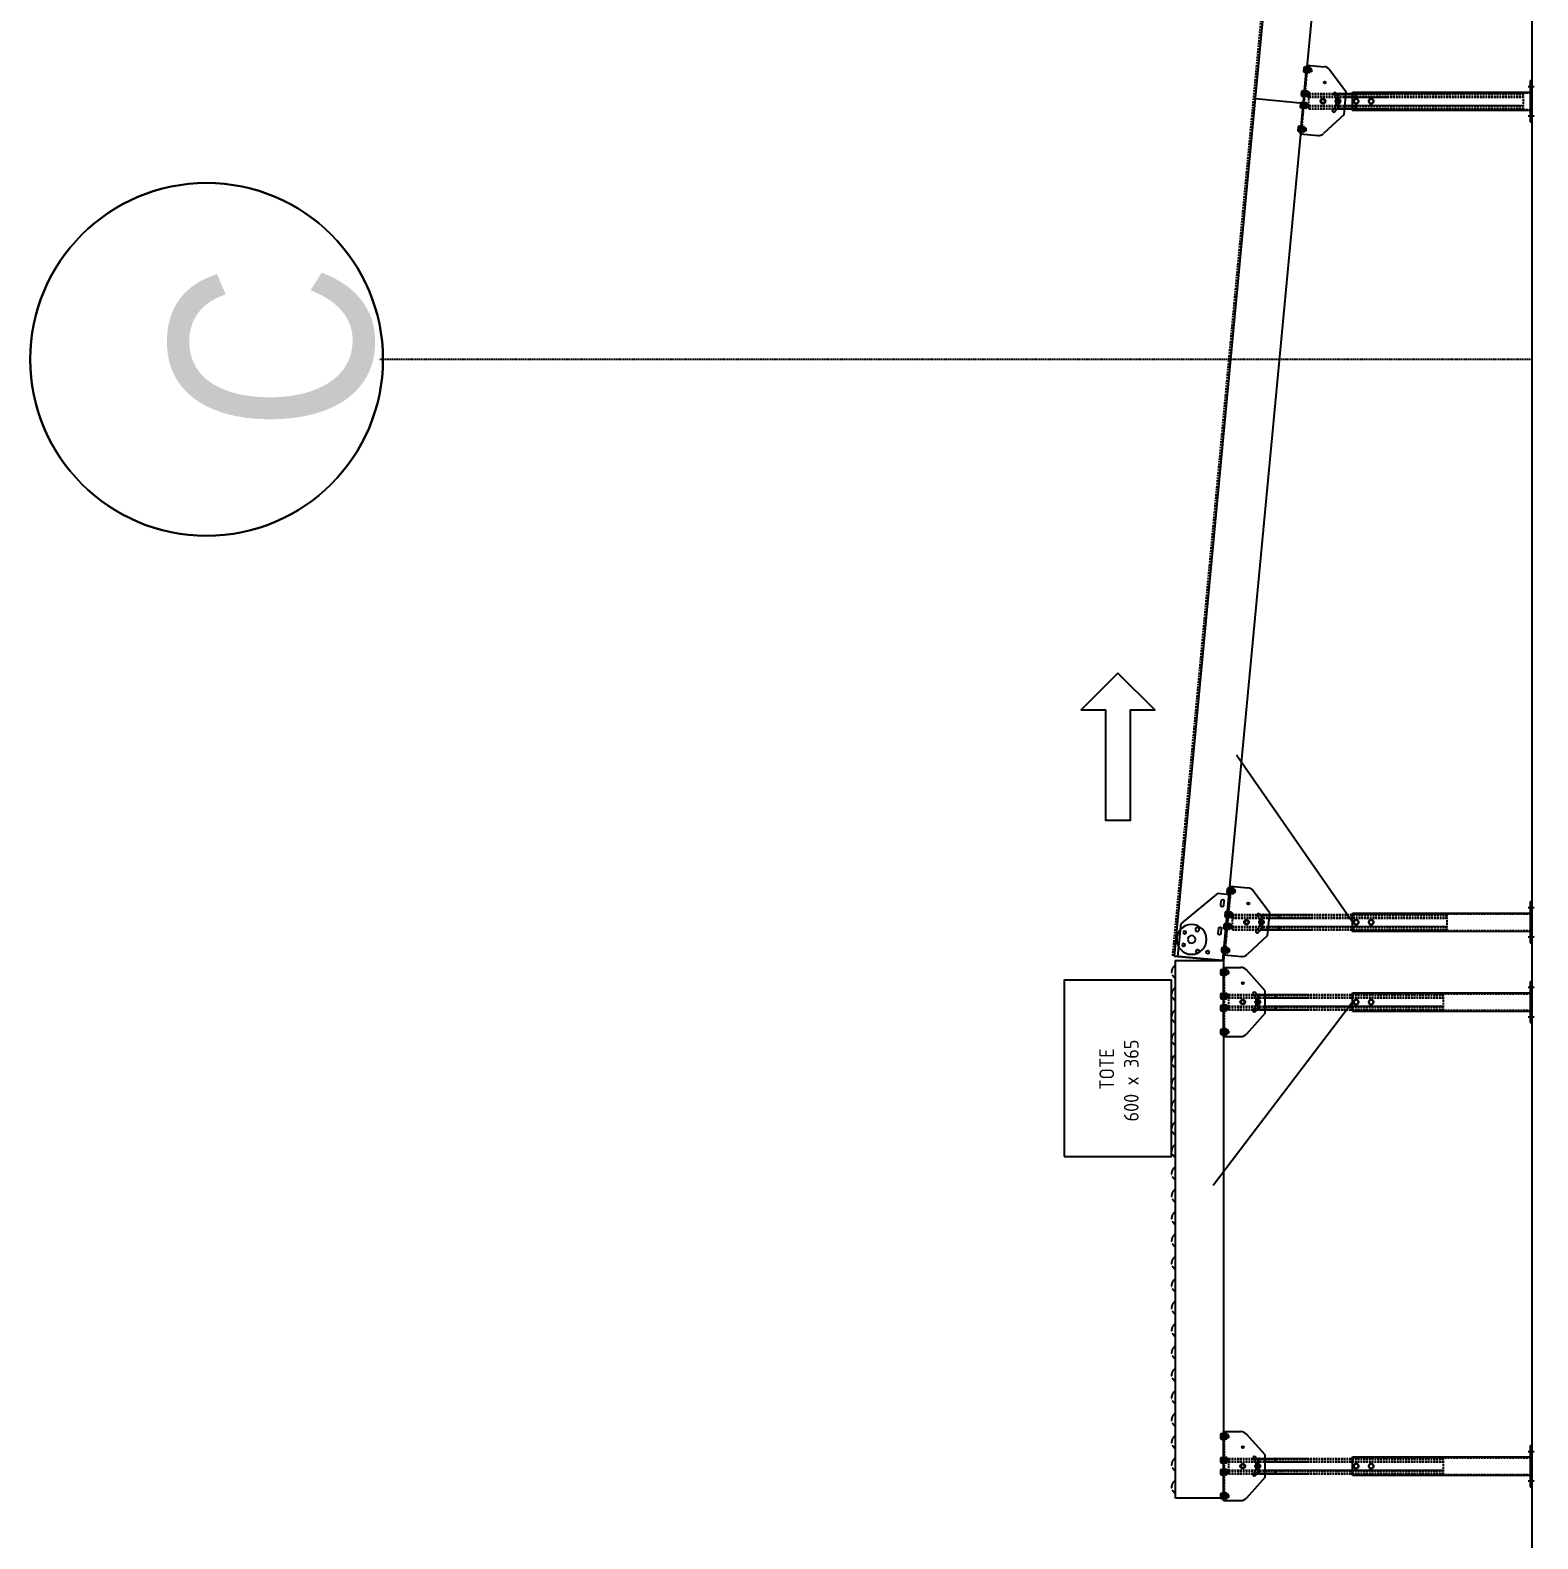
# Model space of a CAD drawing. Header units: millimetres. Extents: x 0 to 461941, y -159644 to 4828.
# Drawn here: x 436823 to 441952, y -52013 to -46880 of the extents above; entities that cross this region are included whole.
import ezdxf

# ---------------------------------------------------------------- set-up
doc = ezdxf.new("R2010")
doc.units = ezdxf.units.MM
for name, pattern in [('Xref Conv Decant Empty Tote$0$_SBA Dash Dot - Loose', [6, 4, -1, 0, -1]), ('Xref Conv Decant Empty Tote$0$AM_ISO02W050', [7.5, 6, -1.5]), ('Xref Conv Decant Empty Tote$0$CENTER', [7, 4, -1, 1, -1]), ('Xref Conv Decant Empty Tote$0$HIDDEN', [9.525, 6.35, -3.175]), ('Xref Conv Decant Empty Tote$0$P02582 Conveyor Elevations$0$HIDDEN', [9.525, 6.35, -3.175])]:
    doc.linetypes.add(name, pattern=pattern)
for name, color, linetype in [('Xref Conv Decant Empty Tote$0$B', 4, 'Continuous'), ('Xref Conv Decant Empty Tote$0$Conv - Empty Tote', 35, 'Continuous'), ('Xref Conv Decant Empty Tote$0$P02582 Conveyor Elevations$0$Conv', 131, 'Continuous'), ('Xref Conv Decant Empty Tote$0$S-GRID', 8, 'Continuous'), ('Xref Conv Decant Empty Tote$0$Tote', 7, 'Continuous')]:
    doc.layers.add(name, color=color, linetype=linetype)
doc.layers.add('Xref Conv Decant Empty Tote$0$Hidden', color=9, linetype='Xref Conv Decant Empty Tote$0$AM_ISO02W050', lineweight=25)
doc.layers.add('Xref Conv Decant Empty Tote$0$S-GRID-IDEN', color=1, linetype='Continuous', lineweight=25)
doc.styles.add('Xref Conv Decant Empty Tote$0$Arial Narrow_1', font='ARIALN.TTF', dxfattribs={"height": 688.297872})
doc.styles.add('Xref Conv Decant Empty Tote$0$STANDARD', font='ISOCP.SHX')

# ---------------------------------------------------------------- blocks, each defined once
blk = doc.blocks.new('*U179')
blk.add_lwpolyline([(0, 0), (1828.8, 0), (1828.8, -163.5), (0, -163.5)], close=True)
at = {"layer": 'Xref Conv Decant Empty Tote$0$Hidden', "ltscale": 5}
for centre in [(38.1, -12), (114.3, -12), (190.5, -12), (266.7, -12), (342.9, -12), (419.1, -12), (495.3, -12), (571.5, -12), (647.7, -12), (723.9, -12), (800.1, -12), (876.3, -12), (952.5, -12), (1028.7, -12), (1104.9, -12), (1181.1, -12), (1257.3, -12), (1333.5, -12), (1409.7, -12), (1485.9, -12), (1562.1, -12), (1638.3, -12), (1714.5, -12), (1790.7, -12)]:
    blk.add_arc(centre, 25, 28.6854, 151.3146, dxfattribs=at)
blk = doc.blocks.new('Xref Conv Decant Empty Tote$0$Grid - Grid Head-235101-SECTION WAREHOUSE B')
at = {"layer": 'Xref Conv Decant Empty Tote$0$S-GRID-IDEN'}
blk.add_circle((-140012.5, 62122.7), 600, dxfattribs=at)
for start, end in [(0, 180), (180, 0)]:
    blk.add_arc((-140012.5, 62122.7), 600, start, end, dxfattribs=at)
blk = doc.blocks.new('*U188')
at = {"linetype": 'Continuous'}
for p, q in [((0, 0), (0, -59.2)), ((0, 0), (235, 0)), ((235, 0), (235, -59.2)), ((79.4, -141.4), (8.5, -78.2)), ((155.6, -141.4), (226.5, -78.2)), ((79.4, -141.4), (155.6, -141.4)), ((91.5, -136.4), (91.5, -287)), ((103.5, -136.4), (103.5, -747)), ((131.5, -136.4), (131.5, -287)), ((143.5, -136.4), (143.5, -287)), ((86.5, -438.5), (148.5, -438.5)), ((86.5, -438.5), (86.5, -1043.5)), ((148.5, -438.5), (148.5, -1043.5)), ((187.5, -1043.5), (47.5, -1043.5)), ((47.5, -1043.5), (47.5, -1048.5)), ((187.5, -1048.5), (47.5, -1048.5)), ((187.5, -1043.5), (187.5, -1048.5))]:
    blk.add_line(p, q, dxfattribs=at)
for p, q in [((6.9, 7.5), (6.9, 2)), ((6.9, 2), (25.4, 2)), ((9.2, 9), (11.5, 9)), ((11.5, 9), (11.5, 2)), ((11.5, 9), (20.8, 9)), ((20.8, 9), (20.8, 2)), ((20.8, 9), (23.1, 9)), ((25.4, 7.5), (25.4, 2)), ((88, 7.5), (88, 2)), ((88, 2), (106.5, 2)), ((90.3, 9), (92.6, 9)), ((92.6, 9), (92.6, 2)), ((92.6, 9), (101.8, 9)), ((101.8, 9), (101.8, 2)), ((101.8, 9), (104.2, 9)), ((106.5, 7.5), (106.5, 2)), ((128.5, 7.5), (128.5, 2)), ((128.5, 2), (147, 2)), ((130.8, 9), (133.2, 9)), ((133.2, 9), (133.2, 2)), ((133.2, 9), (142.4, 9)), ((142.4, 9), (142.4, 2)), ((142.4, 9), (144.7, 9)), ((147, 7.5), (147, 2)), ((209.6, 7.5), (209.6, 2)), ((209.6, 2), (228.1, 2)), ((211.9, 9), (214.2, 9)), ((214.2, 9), (214.2, 2)), ((214.2, 9), (223.5, 9)), ((223.5, 9), (223.5, 2)), ((223.5, 9), (225.8, 9)), ((228.1, 7.5), (228.1, 2)), ((117.5, -109.3), (111.1, -113)), ((111.1, -113), (111.1, -120.4)), ((111.1, -120.4), (117.5, -124.1)), ((123.9, -113), (117.5, -109.3)), ((117.5, -124.1), (123.9, -120.4)), ((123.9, -120.4), (123.9, -113))]:
    blk.add_line(p, q)
at = {"linetype": 'Xref Conv Decant Empty Tote$0$CENTER'}
for p, q in [((67.5, -1036.7), (67.5, -1058.3)), ((167.5, -1036.7), (167.5, -1058.3))]:
    blk.add_line(p, q, dxfattribs=at)
for points in [[(111.1, -69.4), (117.5, -73.1), (123.9, -69.4), (123.9, -62), (117.5, -58.3), (111.1, -62)], [(109.5, -456.1), (117.5, -460.7), (125.5, -456.1), (125.5, -446.9), (117.5, -442.3), (109.5, -446.9)], [(109.5, -507.1), (117.5, -511.7), (125.5, -507.1), (125.5, -497.9), (117.5, -493.3), (109.5, -497.9)]]:
    blk.add_lwpolyline(points, close=True)
for centre, radius in [((117.5, -65.7), 8.4), ((117.5, -65.7), 6.4), ((117.5, -116.7), 8.4), ((117.5, -116.7), 6.4), ((117.5, -451.5), 8), ((117.5, -502.5), 8)]:
    blk.add_circle(centre, radius)
at = {"linetype": 'Continuous'}
blk.add_circle((181.8, -65.7), 3.6, dxfattribs=at)
for centre, radius, start, end in [((9.2, 6.5), 2.53, 23.991, 156.009), ((16.1, 1.1), 7.86, 54.0166, 125.9834), ((23.1, 6.5), 2.53, 23.991, 156.009), ((90.3, 6.5), 2.53, 23.991, 156.009), ((97.2, 1.1), 7.86, 54.0166, 125.9834), ((104.2, 6.5), 2.53, 23.991, 156.009), ((130.8, 6.5), 2.53, 23.991, 156.009), ((137.8, 1.1), 7.86, 54.0166, 125.9834), ((144.7, 6.5), 2.53, 23.991, 156.009), ((211.9, 6.5), 2.53, 23.991, 156.009), ((218.8, 1.1), 7.86, 54.0166, 125.9834), ((225.8, 6.5), 2.53, 23.991, 156.009)]:
    blk.add_arc(centre, radius, start, end)
for centre, radius, start, end in [((25.4, -59.2), 25.4, 180, 228.2691), ((88.7, -104.7), 4.4, 45, 225), ((117.5, -75.9), 36.4, 225, 270), ((117.5, -75.9), 36.4, 270, 315), ((146.3, -104.7), 4.4, 315, 135), ((209.6, -59.2), 25.4, 311.7309, 0), ((116.3, -77.6), 43.1, 224.5473, 271.6144), ((118.7, -77.6), 43.1, 268.3856, 315.4527)]:
    blk.add_arc(centre, radius, start, end, dxfattribs=at)
at = {"layer": 'Xref Conv Decant Empty Tote$0$Hidden', "linetype": 'Xref Conv Decant Empty Tote$0$HIDDEN'}
for p, q in [((11.1, -17), (11.1, 2)), ((12.1, -18), (12.1, 2)), ((20.1, -18), (20.1, 2)), ((21.1, -17), (21.1, 2)), ((92.2, -17), (92.2, 2)), ((93.2, -18), (93.2, 2)), ((101.2, -18), (101.2, 2)), ((102.2, -17), (102.2, 2)), ((132.8, -17), (132.8, 2)), ((133.8, -18), (133.8, 2)), ((141.8, -18), (141.8, 2)), ((142.8, -17), (142.8, 2)), ((213.8, -17), (213.8, 2)), ((214.8, -18), (214.8, 2)), ((222.8, -18), (222.8, 2)), ((223.8, -17), (223.8, 2)), ((0, -3), (235, -3)), ((12.1, -18), (11.1, -17)), ((11.1, -17), (21.1, -17)), ((12.1, -18), (20.1, -18)), ((20.1, -18), (21.1, -17)), ((91.5, -18), (91.5, -158.8)), ((91.5, -18), (143.5, -18)), ((92.2, -17), (102.2, -17)), ((93.2, -18), (92.2, -17)), ((93.2, -18), (101.2, -18)), ((93.5, -18), (93.5, -747)), ((101.2, -18), (102.2, -17)), ((101.5, -18), (101.5, -747)), ((103.5, -18), (103.5, -158.8)), ((131.5, -18), (131.5, -158.8)), ((132.8, -17), (142.8, -17)), ((133.8, -18), (132.8, -17)), ((133.5, -18), (133.5, -747)), ((133.8, -18), (141.8, -18)), ((141.5, -18), (141.5, -747)), ((141.8, -18), (142.8, -17)), ((143.5, -18), (143.5, -158.8)), ((213.8, -17), (223.8, -17)), ((214.8, -18), (213.8, -17)), ((214.8, -18), (222.8, -18)), ((222.8, -18), (223.8, -17)), ((91.5, -128), (91.5, -173)), ((91.5, -142), (91.5, -747)), ((93.5, -128), (93.5, -173)), ((96.5, -118), (138.5, -118)), ((96.5, -120), (138.5, -120)), ((103.5, -142), (103.5, -287)), ((131.5, -142), (131.5, -747)), ((141.5, -128), (141.5, -173)), ((143.5, -128), (143.5, -173)), ((143.5, -142), (143.5, -747)), ((96.5, -176), (98.5, -176)), ((98.5, -178), (96.5, -178)), ((101.5, -170), (101.5, -173)), ((101.5, -170), (103.5, -170)), ((103.5, -170), (103.5, -173)), ((131.5, -170), (131.5, -173)), ((131.5, -170), (133.5, -170)), ((133.5, -170), (131.5, -170)), ((133.5, -170), (133.5, -173)), ((133.5, -170), (133.5, -173)), ((138.5, -176), (136.5, -176)), ((136.5, -178), (138.5, -178)), ((89.5, -438.5), (89.5, -1043.5)), ((145.5, -438.5), (145.5, -1043.5)), ((143.5, -747), (91.5, -747))]:
    blk.add_line(p, q, dxfattribs=at)
at = {"layer": 'Xref Conv Decant Empty Tote$0$Hidden', "linetype": 'Xref Conv Decant Empty Tote$0$CENTER'}
for p, q in [((16.1, 10.6), (16.1, -9.3)), ((97.2, -8.6), (97.2, 11.3)), ((97.2, 10.6), (97.2, -9.3)), ((137.8, -8.6), (137.8, 11.3)), ((218.8, -8.6), (218.8, 11.3))]:
    blk.add_line(p, q, dxfattribs=at)
at = {"layer": 'Xref Conv Decant Empty Tote$0$Hidden'}
for p, q in [((16.1, 8.6), (16.1, -11.3)), ((97.2, 8.6), (97.2, -11.3)), ((137.8, 8.6), (137.8, -11.3)), ((218.8, 8.6), (218.8, -11.3))]:
    blk.add_line(p, q, dxfattribs=at)
for points in [[(6.9, -5), (4.9, -3)], [(27.4, -3), (4.9, -3)], [(25.4, -5), (6.9, -5)], [(6.9, -10.5), (6.9, -5)], [(23.1, -12), (20.8, -12), (11.5, -12), (9.2, -12)], [(11.5, -12), (11.5, -5)], [(20.8, -12), (20.8, -5)], [(27.4, -3), (25.4, -5)], [(25.4, -10.5), (25.4, -5)], [(88, -5), (86, -3)], [(108.5, -3), (86, -3)], [(106.5, -5), (88, -5)], [(88, -10.5), (88, -5)], [(104.2, -12), (101.8, -12), (92.6, -12), (90.3, -12)], [(92.6, -12), (92.6, -5)], [(101.8, -12), (101.8, -5)], [(108.5, -3), (106.5, -5)], [(106.5, -10.5), (106.5, -5)], [(128.5, -5), (126.5, -3)], [(149, -3), (126.5, -3)], [(147, -5), (128.5, -5)], [(128.5, -10.5), (128.5, -5)], [(144.7, -12), (142.4, -12), (133.2, -12), (130.8, -12)], [(133.2, -12), (133.2, -5)], [(142.4, -12), (142.4, -5)], [(149, -3), (147, -5)], [(147, -10.5), (147, -5)], [(209.6, -5), (207.6, -3)], [(230.1, -3), (207.6, -3)], [(228.1, -5), (209.6, -5)], [(209.6, -10.5), (209.6, -5)], [(225.8, -12), (223.5, -12), (214.2, -12), (211.9, -12)], [(214.2, -12), (214.2, -5)], [(223.5, -12), (223.5, -5)], [(230.1, -3), (228.1, -5)], [(228.1, -10.5), (228.1, -5)]]:
    blk.add_lwpolyline(points, dxfattribs=at)
for centre, radius, start, end in [((9.2, -9.5), 2.53, 203.991, 336.009), ((16.1, -4.1), 7.86, 234.0166, 305.9834), ((23.1, -9.5), 2.53, 203.991, 336.009), ((90.3, -9.5), 2.53, 203.991, 336.009), ((97.2, -4.1), 7.86, 234.0166, 305.9834), ((104.2, -9.5), 2.53, 203.991, 336.009), ((130.8, -9.5), 2.53, 203.991, 336.009), ((137.8, -4.1), 7.86, 234.0166, 305.9834), ((144.7, -9.5), 2.53, 203.991, 336.009), ((211.9, -9.5), 2.53, 203.991, 336.009), ((218.8, -4.1), 7.86, 234.0166, 305.9834), ((225.8, -9.5), 2.53, 203.991, 336.009)]:
    blk.add_arc(centre, radius, start, end, dxfattribs=at)
at = {"layer": 'Xref Conv Decant Empty Tote$0$Hidden', "linetype": 'Xref Conv Decant Empty Tote$0$HIDDEN'}
for centre, radius, start, end in [((96.5, -123), 5, 90, 180), ((96.5, -123), 3, 90, 180), ((138.5, -123), 5, 0, 90), ((138.5, -123), 3, 0, 90), ((96.5, -173), 5, 180, 270), ((96.5, -173), 5, 180, 270), ((96.5, -173), 3, 180, 270), ((98.5, -173), 3, 270, 0), ((98.5, -173), 5, 270, 0), ((136.5, -173), 5, 180, 270), ((136.5, -173), 3, 180, 270), ((138.5, -173), 5, 270, 0), ((138.5, -173), 3, 270, 0)]:
    blk.add_arc(centre, radius, start, end, dxfattribs=at)
blk = doc.blocks.new('*U145')
at = {"color": 0, "linetype": 'Continuous'}
blk.add_lwpolyline([(0, 0), (125, 125), (125, 42.5), (500, 42.5), (500, -42.5), (125, -42.5), (125, -125)], close=True, dxfattribs=at)
blk = doc.blocks.new('*U208')
at = {"linetype": 'Continuous'}
for p, q in [((0, 0), (0, -59.2)), ((0, 0), (235, 0)), ((235, 0), (235, -59.2)), ((79.4, -141.4), (8.5, -78.2)), ((155.6, -141.4), (226.5, -78.2)), ((79.4, -141.4), (155.6, -141.4)), ((98.3, -138.5), (112.4, -288.5)), ((110.2, -137.4), (167.7, -745.3)), ((138.1, -134.8), (152.3, -284.7)), ((150, -133.6), (164.2, -283.6)), ((96.1, -168.2), (157.8, -162.4)), ((96.1, -168.2), (153, -770.5)), ((157.8, -162.4), (214.7, -764.7)), ((253.5, -761), (114.2, -774.2)), ((254, -766), (114.6, -779.2)), ((253.5, -761), (254, -766)), ((114.2, -774.2), (114.6, -779.2))]:
    blk.add_line(p, q, dxfattribs=at)
for p, q in [((6.9, 7.5), (6.9, 2)), ((6.9, 2), (25.4, 2)), ((9.2, 9), (11.5, 9)), ((11.5, 9), (11.5, 2)), ((11.5, 9), (20.8, 9)), ((20.8, 9), (20.8, 2)), ((20.8, 9), (23.1, 9)), ((25.4, 7.5), (25.4, 2)), ((88, 7.5), (88, 2)), ((88, 2), (106.5, 2)), ((90.3, 9), (92.6, 9)), ((92.6, 9), (92.6, 2)), ((92.6, 9), (101.8, 9)), ((101.8, 9), (101.8, 2)), ((101.8, 9), (104.2, 9)), ((106.5, 7.5), (106.5, 2)), ((128.5, 7.5), (128.5, 2)), ((128.5, 2), (147, 2)), ((130.8, 9), (133.2, 9)), ((133.2, 9), (133.2, 2)), ((133.2, 9), (142.4, 9)), ((142.4, 9), (142.4, 2)), ((142.4, 9), (144.7, 9)), ((147, 7.5), (147, 2)), ((209.6, 7.5), (209.6, 2)), ((209.6, 2), (228.1, 2)), ((211.9, 9), (214.2, 9)), ((214.2, 9), (214.2, 2)), ((214.2, 9), (223.5, 9)), ((223.5, 9), (223.5, 2)), ((223.5, 9), (225.8, 9)), ((228.1, 7.5), (228.1, 2)), ((121.6, -109.1), (115.6, -113.4)), ((115.6, -113.4), (116.3, -120.8)), ((116.3, -120.8), (123, -123.8)), ((128.3, -112.2), (121.6, -109.1)), ((123, -123.8), (129, -119.6)), ((129, -119.6), (128.3, -112.2))]:
    blk.add_line(p, q)
at = {"linetype": 'Xref Conv Decant Empty Tote$0$CENTER'}
for p, q in [((133.4, -765.5), (135.5, -787)), ((233, -756.1), (235, -777.6))]:
    blk.add_line(p, q, dxfattribs=at)
for points in [[(111.1, -69.4), (117.5, -73.1), (123.9, -69.4), (123.9, -62), (117.5, -58.3), (111.1, -62)], [(120.6, -183.6), (129, -187.4), (136.5, -182.1), (135.7, -172.9), (127.3, -169), (119.7, -174.4)], [(125.4, -234.4), (133.8, -238.2), (141.3, -232.9), (140.5, -223.7), (132.1, -219.8), (124.5, -225.2)]]:
    blk.add_lwpolyline(points, close=True)
for centre, radius in [((117.5, -65.7), 8.4), ((117.5, -65.7), 6.4), ((122.3, -116.5), 8.4), ((122.3, -116.5), 6.4), ((128.1, -178.2), 8), ((132.9, -229), 8)]:
    blk.add_circle(centre, radius)
at = {"linetype": 'Continuous'}
blk.add_circle((181.8, -65.7), 3.6, dxfattribs=at)
for centre, radius, start, end in [((9.2, 6.5), 2.53, 23.991, 156.009), ((16.1, 1.1), 7.86, 54.0166, 125.9834), ((23.1, 6.5), 2.53, 23.991, 156.009), ((90.3, 6.5), 2.53, 23.991, 156.009), ((97.2, 1.1), 7.86, 54.0166, 125.9834), ((104.2, 6.5), 2.53, 23.991, 156.009), ((130.8, 6.5), 2.53, 23.991, 156.009), ((137.8, 1.1), 7.86, 54.0166, 125.9834), ((144.7, 6.5), 2.53, 23.991, 156.009), ((211.9, 6.5), 2.53, 23.991, 156.009), ((218.8, 1.1), 7.86, 54.0166, 125.9834), ((225.8, 6.5), 2.53, 23.991, 156.009)]:
    blk.add_arc(centre, radius, start, end)
for centre, radius, start, end in [((25.4, -59.2), 25.4, 180, 228.2691), ((88.7, -104.7), 4.4, 45, 225), ((117.5, -75.9), 36.4, 225, 270), ((117.5, -75.9), 36.4, 270, 315), ((146.3, -104.7), 4.4, 315, 135), ((209.6, -59.2), 25.4, 311.7309, 0), ((116.3, -77.6), 43.1, 224.5473, 271.6144), ((118.7, -77.6), 43.1, 268.3856, 315.4527)]:
    blk.add_arc(centre, radius, start, end, dxfattribs=at)
at = {"layer": 'Xref Conv Decant Empty Tote$0$Hidden', "linetype": 'Xref Conv Decant Empty Tote$0$HIDDEN'}
for p, q in [((11.1, -17), (11.1, 2)), ((12.1, -18), (12.1, 2)), ((20.1, -18), (20.1, 2)), ((21.1, -17), (21.1, 2)), ((92.2, -17), (92.2, 2)), ((93.2, -18), (93.2, 2)), ((101.2, -18), (101.2, 2)), ((102.2, -17), (102.2, 2)), ((132.8, -17), (132.8, 2)), ((133.8, -18), (133.8, 2)), ((141.8, -18), (141.8, 2)), ((142.8, -17), (142.8, 2)), ((213.8, -17), (213.8, 2)), ((214.8, -18), (214.8, 2)), ((222.8, -18), (222.8, 2)), ((223.8, -17), (223.8, 2)), ((0, -3), (235, -3)), ((12.1, -18), (11.1, -17)), ((11.1, -17), (21.1, -17)), ((12.1, -18), (20.1, -18)), ((20.1, -18), (21.1, -17)), ((87.1, -20.7), (138.9, -15.8)), ((87.1, -20.7), (100.4, -160.8)), ((89.1, -20.5), (157.7, -746.2)), ((92.2, -17), (102.2, -17)), ((93.2, -18), (92.2, -17)), ((93.2, -18), (101.2, -18)), ((97.1, -19.7), (165.7, -745.5)), ((99.1, -19.5), (112.3, -159.7)), ((101.2, -18), (102.2, -17)), ((126.9, -16.9), (140.2, -157)), ((128.9, -16.7), (197.5, -742.5)), ((132.8, -17), (142.8, -17)), ((133.8, -18), (132.8, -17)), ((133.8, -18), (141.8, -18)), ((136.9, -16), (205.5, -741.7)), ((138.9, -15.8), (152.1, -155.9)), ((141.8, -18), (142.8, -17)), ((213.8, -17), (223.8, -17)), ((214.8, -18), (213.8, -17)), ((214.8, -18), (222.8, -18)), ((222.8, -18), (223.8, -17)), ((97.5, -130.2), (101.7, -175)), ((98.8, -144.1), (155.7, -746.4)), ((99.5, -130), (103.7, -174.8)), ((101.5, -119.7), (143.3, -115.8)), ((101.7, -121.7), (143.5, -117.8)), ((110.7, -143), (124.4, -287.3)), ((138.6, -140.4), (195.6, -742.7)), ((147.3, -125.5), (151.5, -170.3)), ((149.2, -125.3), (153.5, -170.1)), ((150.6, -139.2), (207.5, -741.5)), ((99, -167.9), (156, -770.3)), ((107, -177.5), (109, -177.3)), ((109.2, -179.3), (107.2, -179.5)), ((111.4, -171), (113.4, -170.9)), ((111.4, -171), (111.7, -174)), ((113.4, -170.9), (113.7, -173.8)), ((141.3, -168.2), (143.2, -168)), ((143.2, -168), (141.3, -168.2)), ((141.3, -168.2), (141.5, -171.2)), ((143.2, -168), (143.5, -171)), ((143.2, -168), (143.5, -171)), ((148.8, -173.5), (146.8, -173.7)), ((147, -175.7), (149, -175.5)), ((154.8, -162.7), (211.7, -765)), ((207.5, -741.5), (155.7, -746.4))]:
    blk.add_line(p, q, dxfattribs=at)
at = {"layer": 'Xref Conv Decant Empty Tote$0$Hidden', "linetype": 'Xref Conv Decant Empty Tote$0$CENTER'}
for p, q in [((16.1, 10.6), (16.1, -9.3)), ((97.2, -8.6), (97.2, 11.3)), ((97.2, 10.6), (97.2, -9.3)), ((137.8, -8.6), (137.8, 11.3)), ((218.8, -8.6), (218.8, 11.3))]:
    blk.add_line(p, q, dxfattribs=at)
at = {"layer": 'Xref Conv Decant Empty Tote$0$Hidden'}
for p, q in [((16.1, 8.6), (16.1, -11.3)), ((97.2, 8.6), (97.2, -11.3)), ((137.8, 8.6), (137.8, -11.3)), ((218.8, 8.6), (218.8, -11.3))]:
    blk.add_line(p, q, dxfattribs=at)
for points in [[(6.9, -5), (4.9, -3)], [(27.4, -3), (4.9, -3)], [(25.4, -5), (6.9, -5)], [(6.9, -10.5), (6.9, -5)], [(23.1, -12), (20.8, -12), (11.5, -12), (9.2, -12)], [(11.5, -12), (11.5, -5)], [(20.8, -12), (20.8, -5)], [(27.4, -3), (25.4, -5)], [(25.4, -10.5), (25.4, -5)], [(88, -5), (86, -3)], [(108.5, -3), (86, -3)], [(106.5, -5), (88, -5)], [(88, -10.5), (88, -5)], [(104.2, -12), (101.8, -12), (92.6, -12), (90.3, -12)], [(92.6, -12), (92.6, -5)], [(101.8, -12), (101.8, -5)], [(108.5, -3), (106.5, -5)], [(106.5, -10.5), (106.5, -5)], [(128.5, -5), (126.5, -3)], [(149, -3), (126.5, -3)], [(147, -5), (128.5, -5)], [(128.5, -10.5), (128.5, -5)], [(144.7, -12), (142.4, -12), (133.2, -12), (130.8, -12)], [(133.2, -12), (133.2, -5)], [(142.4, -12), (142.4, -5)], [(149, -3), (147, -5)], [(147, -10.5), (147, -5)], [(209.6, -5), (207.6, -3)], [(230.1, -3), (207.6, -3)], [(228.1, -5), (209.6, -5)], [(209.6, -10.5), (209.6, -5)], [(225.8, -12), (223.5, -12), (214.2, -12), (211.9, -12)], [(214.2, -12), (214.2, -5)], [(223.5, -12), (223.5, -5)], [(230.1, -3), (228.1, -5)], [(228.1, -10.5), (228.1, -5)]]:
    blk.add_lwpolyline(points, dxfattribs=at)
for centre, radius, start, end in [((9.2, -9.5), 2.53, 203.991, 336.009), ((16.1, -4.1), 7.86, 234.0166, 305.9834), ((23.1, -9.5), 2.53, 203.991, 336.009), ((90.3, -9.5), 2.53, 203.991, 336.009), ((97.2, -4.1), 7.86, 234.0166, 305.9834), ((104.2, -9.5), 2.53, 203.991, 336.009), ((130.8, -9.5), 2.53, 203.991, 336.009), ((137.8, -4.1), 7.86, 234.0166, 305.9834), ((144.7, -9.5), 2.53, 203.991, 336.009), ((211.9, -9.5), 2.53, 203.991, 336.009), ((218.8, -4.1), 7.86, 234.0166, 305.9834), ((225.8, -9.5), 2.53, 203.991, 336.009)]:
    blk.add_arc(centre, radius, start, end, dxfattribs=at)
at = {"layer": 'Xref Conv Decant Empty Tote$0$Hidden', "linetype": 'Xref Conv Decant Empty Tote$0$HIDDEN'}
for centre, radius, start, end in [((102, -124.7), 5, 95.4, 185.4), ((102, -124.7), 3, 95.4, 185.4), ((143.8, -120.8), 5, 5.4, 95.4), ((143.8, -120.8), 3, 5.4, 95.4), ((106.7, -174.5), 5, 185.4, 275.4), ((106.7, -174.5), 5, 185.4, 275.4), ((106.7, -174.5), 3, 185.4, 275.4), ((108.7, -174.3), 3, 275.4, 5.4), ((108.7, -174.3), 5, 275.4, 5.4), ((146.5, -170.7), 5, 185.4, 275.4), ((146.5, -170.7), 3, 185.4, 275.4), ((148.5, -170.6), 3, 275.4, 5.4), ((148.5, -170.6), 5, 275.4, 5.4)]:
    blk.add_arc(centre, radius, start, end, dxfattribs=at)
blk = doc.blocks.new('Xref Conv Decant Empty Tote$0$9405 End Pulley')
blk.add_circle((-62, -52.3), 50.8)
at = {"layer": 'Xref Conv Decant Empty Tote$0$P02582 Conveyor Elevations$0$Conv', "color": 0}
for p, q in [((-225.4, -125.8), (-112.4, -11.5)), ((0, -11.5), (-112.4, -11.5)), ((0, -167.1), (0, -11.5)), ((-225.4, -167.1), (-225.4, -125.8)), ((-187, -140.5), (-202.4, -140.5)), ((-187, -150.5), (-202.4, -150.5)), ((-91.7, -140.5), (-107.1, -140.5)), ((-91.7, -150.5), (-107.1, -150.5)), ((-225.4, -167.1), (0, -167.1))]:
    blk.add_line(p, q, dxfattribs=at)
for centre, radius in [((-82.9, -26.9), 5), ((-62, -52.3), 12.7), ((-41.2, -26.9), 5), ((-97.5, -68.3), 6.5)]:
    blk.add_circle(centre, radius, dxfattribs=at)
for centre, start, end in [((-202.4, -145.5), 90, 270), ((-187, -145.5), 270, 90), ((-107.1, -145.5), 90, 270), ((-91.7, -145.5), 270, 90)]:
    blk.add_arc(centre, 5, start, end, dxfattribs=at)
blk = doc.blocks.new('*U210')
at = {"layer": 'Xref Conv Decant Empty Tote$0$Hidden', "linetype": 'Xref Conv Decant Empty Tote$0$P02582 Conveyor Elevations$0$HIDDEN'}
blk.add_line((6559.4, -611.6), (0.7, 7.5), dxfattribs=at)
at = {"layer": 'Xref Conv Decant Empty Tote$0$P02582 Conveyor Elevations$0$Conv', "color": 0}
blk.add_lwpolyline([(6543.3, -781.8), (-15.4, -162.8), (0, 0), (6558.7, -619)], close=True, dxfattribs=at)
for centre in [(16.5, -78.1), (13.3, -112.8), (6527.8, -692.7), (6524.5, -727.4)]:
    blk.add_circle(centre, 5.5, dxfattribs=at)
at = {"xscale": -1, "rotation": 354.6081414122373}
blk.add_blockref('Xref Conv Decant Empty Tote$0$9405 End Pulley', (0, 0), dxfattribs=at)
at = {"rotation": 354.6081414122373}
blk.add_blockref('Xref Conv Decant Empty Tote$0$9405 End Pulley', (6558.7, -619), dxfattribs=at)
blk = doc.blocks.new('*U211')
at = {"linetype": 'Continuous'}
for p, q in [((0, 0), (0, -59.2)), ((0, 0), (235, 0)), ((235, 0), (235, -59.2)), ((79.4, -141.4), (8.5, -78.2)), ((155.6, -141.4), (226.5, -78.2)), ((79.4, -141.4), (155.6, -141.4)), ((98.3, -138.5), (112.4, -288.5)), ((110.2, -137.4), (167.7, -745.3)), ((138.1, -134.8), (152.3, -284.7)), ((150, -133.6), (164.2, -283.6)), ((120.5, -427.1), (182.3, -421.3)), ((120.5, -427.1), (177.5, -1029.4)), ((182.3, -421.3), (239.2, -1023.6)), ((278, -1019.9), (138.6, -1033.1)), ((278.5, -1024.9), (139.1, -1038.1)), ((278, -1019.9), (278.5, -1024.9)), ((138.6, -1033.1), (139.1, -1038.1))]:
    blk.add_line(p, q, dxfattribs=at)
for p, q in [((6.9, 7.5), (6.9, 2)), ((6.9, 2), (25.4, 2)), ((9.2, 9), (11.5, 9)), ((11.5, 9), (11.5, 2)), ((11.5, 9), (20.8, 9)), ((20.8, 9), (20.8, 2)), ((20.8, 9), (23.1, 9)), ((25.4, 7.5), (25.4, 2)), ((88, 7.5), (88, 2)), ((88, 2), (106.5, 2)), ((90.3, 9), (92.6, 9)), ((92.6, 9), (92.6, 2)), ((92.6, 9), (101.8, 9)), ((101.8, 9), (101.8, 2)), ((101.8, 9), (104.2, 9)), ((106.5, 7.5), (106.5, 2)), ((128.5, 7.5), (128.5, 2)), ((128.5, 2), (147, 2)), ((130.8, 9), (133.2, 9)), ((133.2, 9), (133.2, 2)), ((133.2, 9), (142.4, 9)), ((142.4, 9), (142.4, 2)), ((142.4, 9), (144.7, 9)), ((147, 7.5), (147, 2)), ((209.6, 7.5), (209.6, 2)), ((209.6, 2), (228.1, 2)), ((211.9, 9), (214.2, 9)), ((214.2, 9), (214.2, 2)), ((214.2, 9), (223.5, 9)), ((223.5, 9), (223.5, 2)), ((223.5, 9), (225.8, 9)), ((228.1, 7.5), (228.1, 2)), ((121.6, -109.1), (115.6, -113.4)), ((115.6, -113.4), (116.3, -120.8)), ((116.3, -120.8), (123, -123.8)), ((128.3, -112.2), (121.6, -109.1)), ((123, -123.8), (129, -119.6)), ((129, -119.6), (128.3, -112.2))]:
    blk.add_line(p, q)
at = {"linetype": 'Xref Conv Decant Empty Tote$0$CENTER'}
for p, q in [((157.9, -1024.4), (159.9, -1045.9)), ((257.5, -1015), (259.5, -1036.5))]:
    blk.add_line(p, q, dxfattribs=at)
for points in [[(111.1, -69.4), (117.5, -73.1), (123.9, -69.4), (123.9, -62), (117.5, -58.3), (111.1, -62)], [(145.1, -442.5), (153.5, -446.3), (161, -441), (160.1, -431.8), (151.7, -427.9), (144.2, -433.3)], [(149.9, -493.3), (158.3, -497.1), (165.8, -491.8), (164.9, -482.6), (156.5, -478.7), (149, -484.1)]]:
    blk.add_lwpolyline(points, close=True)
for centre, radius in [((117.5, -65.7), 8.4), ((117.5, -65.7), 6.4), ((122.3, -116.5), 8.4), ((122.3, -116.5), 6.4), ((152.6, -437.1), 8), ((157.4, -487.9), 8)]:
    blk.add_circle(centre, radius)
at = {"linetype": 'Continuous'}
blk.add_circle((181.8, -65.7), 3.6, dxfattribs=at)
for centre, radius, start, end in [((9.2, 6.5), 2.53, 23.991, 156.009), ((16.1, 1.1), 7.86, 54.0166, 125.9834), ((23.1, 6.5), 2.53, 23.991, 156.009), ((90.3, 6.5), 2.53, 23.991, 156.009), ((97.2, 1.1), 7.86, 54.0166, 125.9834), ((104.2, 6.5), 2.53, 23.991, 156.009), ((130.8, 6.5), 2.53, 23.991, 156.009), ((137.8, 1.1), 7.86, 54.0166, 125.9834), ((144.7, 6.5), 2.53, 23.991, 156.009), ((211.9, 6.5), 2.53, 23.991, 156.009), ((218.8, 1.1), 7.86, 54.0166, 125.9834), ((225.8, 6.5), 2.53, 23.991, 156.009)]:
    blk.add_arc(centre, radius, start, end)
for centre, radius, start, end in [((25.4, -59.2), 25.4, 180, 228.2691), ((88.7, -104.7), 4.4, 45, 225), ((117.5, -75.9), 36.4, 225, 270), ((117.5, -75.9), 36.4, 270, 315), ((146.3, -104.7), 4.4, 315, 135), ((209.6, -59.2), 25.4, 311.7309, 0), ((116.3, -77.6), 43.1, 224.5473, 271.6144), ((118.7, -77.6), 43.1, 268.3856, 315.4527)]:
    blk.add_arc(centre, radius, start, end, dxfattribs=at)
at = {"layer": 'Xref Conv Decant Empty Tote$0$Hidden', "linetype": 'Xref Conv Decant Empty Tote$0$HIDDEN'}
for p, q in [((11.1, -17), (11.1, 2)), ((12.1, -18), (12.1, 2)), ((20.1, -18), (20.1, 2)), ((21.1, -17), (21.1, 2)), ((92.2, -17), (92.2, 2)), ((93.2, -18), (93.2, 2)), ((101.2, -18), (101.2, 2)), ((102.2, -17), (102.2, 2)), ((132.8, -17), (132.8, 2)), ((133.8, -18), (133.8, 2)), ((141.8, -18), (141.8, 2)), ((142.8, -17), (142.8, 2)), ((213.8, -17), (213.8, 2)), ((214.8, -18), (214.8, 2)), ((222.8, -18), (222.8, 2)), ((223.8, -17), (223.8, 2)), ((0, -3), (235, -3)), ((12.1, -18), (11.1, -17)), ((11.1, -17), (21.1, -17)), ((12.1, -18), (20.1, -18)), ((20.1, -18), (21.1, -17)), ((87.1, -20.7), (138.9, -15.8)), ((87.1, -20.7), (100.4, -160.8)), ((89.1, -20.5), (157.7, -746.2)), ((92.2, -17), (102.2, -17)), ((93.2, -18), (92.2, -17)), ((93.2, -18), (101.2, -18)), ((97.1, -19.7), (165.7, -745.5)), ((99.1, -19.5), (112.3, -159.7)), ((101.2, -18), (102.2, -17)), ((126.9, -16.9), (140.2, -157)), ((128.9, -16.7), (197.5, -742.5)), ((132.8, -17), (142.8, -17)), ((133.8, -18), (132.8, -17)), ((133.8, -18), (141.8, -18)), ((136.9, -16), (205.5, -741.7)), ((138.9, -15.8), (152.1, -155.9)), ((141.8, -18), (142.8, -17)), ((213.8, -17), (223.8, -17)), ((214.8, -18), (213.8, -17)), ((214.8, -18), (222.8, -18)), ((222.8, -18), (223.8, -17)), ((97.5, -130.2), (101.7, -175)), ((98.8, -144.1), (155.7, -746.4)), ((99.5, -130), (103.7, -174.8)), ((101.5, -119.7), (143.3, -115.8)), ((101.7, -121.7), (143.5, -117.8)), ((110.7, -143), (124.4, -287.3)), ((138.6, -140.4), (195.6, -742.7)), ((147.3, -125.5), (151.5, -170.3)), ((149.2, -125.3), (153.5, -170.1)), ((150.6, -139.2), (207.5, -741.5)), ((107, -177.5), (109, -177.3)), ((109.2, -179.3), (107.2, -179.5)), ((111.4, -171), (113.4, -170.9)), ((111.4, -171), (111.7, -174)), ((113.4, -170.9), (113.7, -173.8)), ((141.3, -168.2), (143.2, -168)), ((143.2, -168), (141.3, -168.2)), ((141.3, -168.2), (141.5, -171.2)), ((143.2, -168), (143.5, -171)), ((143.2, -168), (143.5, -171)), ((148.8, -173.5), (146.8, -173.7)), ((147, -175.7), (149, -175.5)), ((123.5, -426.8), (180.4, -1029.2)), ((179.3, -421.6), (236.2, -1023.9)), ((207.5, -741.5), (155.7, -746.4))]:
    blk.add_line(p, q, dxfattribs=at)
at = {"layer": 'Xref Conv Decant Empty Tote$0$Hidden', "linetype": 'Xref Conv Decant Empty Tote$0$CENTER'}
for p, q in [((16.1, 10.6), (16.1, -9.3)), ((97.2, -8.6), (97.2, 11.3)), ((97.2, 10.6), (97.2, -9.3)), ((137.8, -8.6), (137.8, 11.3)), ((218.8, -8.6), (218.8, 11.3))]:
    blk.add_line(p, q, dxfattribs=at)
at = {"layer": 'Xref Conv Decant Empty Tote$0$Hidden'}
for p, q in [((16.1, 8.6), (16.1, -11.3)), ((97.2, 8.6), (97.2, -11.3)), ((137.8, 8.6), (137.8, -11.3)), ((218.8, 8.6), (218.8, -11.3))]:
    blk.add_line(p, q, dxfattribs=at)
for points in [[(6.9, -5), (4.9, -3)], [(27.4, -3), (4.9, -3)], [(25.4, -5), (6.9, -5)], [(6.9, -10.5), (6.9, -5)], [(23.1, -12), (20.8, -12), (11.5, -12), (9.2, -12)], [(11.5, -12), (11.5, -5)], [(20.8, -12), (20.8, -5)], [(27.4, -3), (25.4, -5)], [(25.4, -10.5), (25.4, -5)], [(88, -5), (86, -3)], [(108.5, -3), (86, -3)], [(106.5, -5), (88, -5)], [(88, -10.5), (88, -5)], [(104.2, -12), (101.8, -12), (92.6, -12), (90.3, -12)], [(92.6, -12), (92.6, -5)], [(101.8, -12), (101.8, -5)], [(108.5, -3), (106.5, -5)], [(106.5, -10.5), (106.5, -5)], [(128.5, -5), (126.5, -3)], [(149, -3), (126.5, -3)], [(147, -5), (128.5, -5)], [(128.5, -10.5), (128.5, -5)], [(144.7, -12), (142.4, -12), (133.2, -12), (130.8, -12)], [(133.2, -12), (133.2, -5)], [(142.4, -12), (142.4, -5)], [(149, -3), (147, -5)], [(147, -10.5), (147, -5)], [(209.6, -5), (207.6, -3)], [(230.1, -3), (207.6, -3)], [(228.1, -5), (209.6, -5)], [(209.6, -10.5), (209.6, -5)], [(225.8, -12), (223.5, -12), (214.2, -12), (211.9, -12)], [(214.2, -12), (214.2, -5)], [(223.5, -12), (223.5, -5)], [(230.1, -3), (228.1, -5)], [(228.1, -10.5), (228.1, -5)]]:
    blk.add_lwpolyline(points, dxfattribs=at)
for centre, radius, start, end in [((9.2, -9.5), 2.53, 203.991, 336.009), ((16.1, -4.1), 7.86, 234.0166, 305.9834), ((23.1, -9.5), 2.53, 203.991, 336.009), ((90.3, -9.5), 2.53, 203.991, 336.009), ((97.2, -4.1), 7.86, 234.0166, 305.9834), ((104.2, -9.5), 2.53, 203.991, 336.009), ((130.8, -9.5), 2.53, 203.991, 336.009), ((137.8, -4.1), 7.86, 234.0166, 305.9834), ((144.7, -9.5), 2.53, 203.991, 336.009), ((211.9, -9.5), 2.53, 203.991, 336.009), ((218.8, -4.1), 7.86, 234.0166, 305.9834), ((225.8, -9.5), 2.53, 203.991, 336.009)]:
    blk.add_arc(centre, radius, start, end, dxfattribs=at)
at = {"layer": 'Xref Conv Decant Empty Tote$0$Hidden', "linetype": 'Xref Conv Decant Empty Tote$0$HIDDEN'}
for centre, radius, start, end in [((102, -124.7), 5, 95.4, 185.4), ((102, -124.7), 3, 95.4, 185.4), ((143.8, -120.8), 5, 5.4, 95.4), ((143.8, -120.8), 3, 5.4, 95.4), ((106.7, -174.5), 5, 185.4, 275.4), ((106.7, -174.5), 5, 185.4, 275.4), ((106.7, -174.5), 3, 185.4, 275.4), ((108.7, -174.3), 3, 275.4, 5.4), ((108.7, -174.3), 5, 275.4, 5.4), ((146.5, -170.7), 5, 185.4, 275.4), ((146.5, -170.7), 3, 185.4, 275.4), ((148.5, -170.6), 3, 275.4, 5.4), ((148.5, -170.6), 5, 275.4, 5.4)]:
    blk.add_arc(centre, radius, start, end, dxfattribs=at)
blk = doc.blocks.new('Xref Conv Decant Empty Tote')
for p, q in [((441321.6, -49915), (440927.5, -49346.2)), ((441321.6, -50186.4), (440847.7, -50810.9))]:
    blk.add_line(p, q)
at = {"layer": 'Xref Conv Decant Empty Tote$0$B'}
blk.add_line((441931.6, 4827.6), (441931.6, -65240.5), dxfattribs=at)
at = {"layer": 'Xref Conv Decant Empty Tote$0$Conv - Empty Tote'}
for p, q in [((440992.2, -47112.8), (441154.9, -47128.2)), ((440716.8, -50030.1), (440879.6, -50045.4))]:
    blk.add_line(p, q, dxfattribs=at)
at = {"layer": 'Xref Conv Decant Empty Tote$0$S-GRID', "linetype": 'Xref Conv Decant Empty Tote$0$_SBA Dash Dot - Loose'}
blk.add_line((441931.6, -48000), (438012.8, -48000), dxfattribs=at)
at = {"layer": 'Xref Conv Decant Empty Tote$0$Tote'}
blk.add_lwpolyline([(440341.6, -50712.1), (440706.6, -50712.1), (440706.6, -50112.1), (440341.6, -50112.1)], close=True, dxfattribs=at)
at = {"layer": 'Xref Conv Decant Empty Tote$0$Conv - Empty Tote'}
for name, p, rotation in [('*U210', (440716.8, -50030.1), 90), ('*U208', (441145.1, -47232.7), 84.60814141223925), ('*U211', (440885, -50025.8), 84.60814141223923), ('*U179', (440719.6, -51874.2), 89.99999999999999), ('*U188', (440883.1, -50303.9), 90.00000000000006), ('*U188', (440883.1, -51882.7), 90.00000000000006)]:
    blk.add_blockref(name, p, dxfattribs=dict(at, rotation=rotation))
at = {"layer": 'Xref Conv Decant Empty Tote$0$Conv - Empty Tote', "xscale": -1, "rotation": 90}
blk.add_blockref('*U145', (440524.1, -49067.5), dxfattribs=at)
at = {"layer": 'Xref Conv Decant Empty Tote$0$S-GRID-IDEN', "xscale": -1, "rotation": 90}
blk.add_blockref('Xref Conv Decant Empty Tote$0$Grid - Grid Head-235101-SECTION WAREHOUSE B', (499546.2, -188012.5), dxfattribs=at)
at = {"layer": 'Xref Conv Decant Empty Tote$0$S-GRID-IDEN', "lineweight": 9, "insert": (437997, -47959.2), "char_height": 688.3, "width": 680.367, "attachment_point": 8, "rotation": 90, "line_spacing_factor": 0.968573, "style": 'Xref Conv Decant Empty Tote$0$Arial Narrow_1'}
blk.add_mtext('C', dxfattribs=at)
at = {"layer": 'Xref Conv Decant Empty Tote$0$Tote', "insert": (440461.1, -50592.7), "char_height": 50, "attachment_point": 1, "rotation": 90, "style": 'Xref Conv Decant Empty Tote$0$STANDARD'}
blk.add_mtext_dynamic_manual_height_columns('\\pi107.5;TOTE\\P\\pi0;600 x 365', width=355.005, gutter_width=12.5, heights=[0], dxfattribs=at)

msp = doc.modelspace()

# ---------------------------------------------------------------- block references
msp.add_blockref('Xref Conv Decant Empty Tote', (0, 0))

doc.saveas('drawing.dxf')
